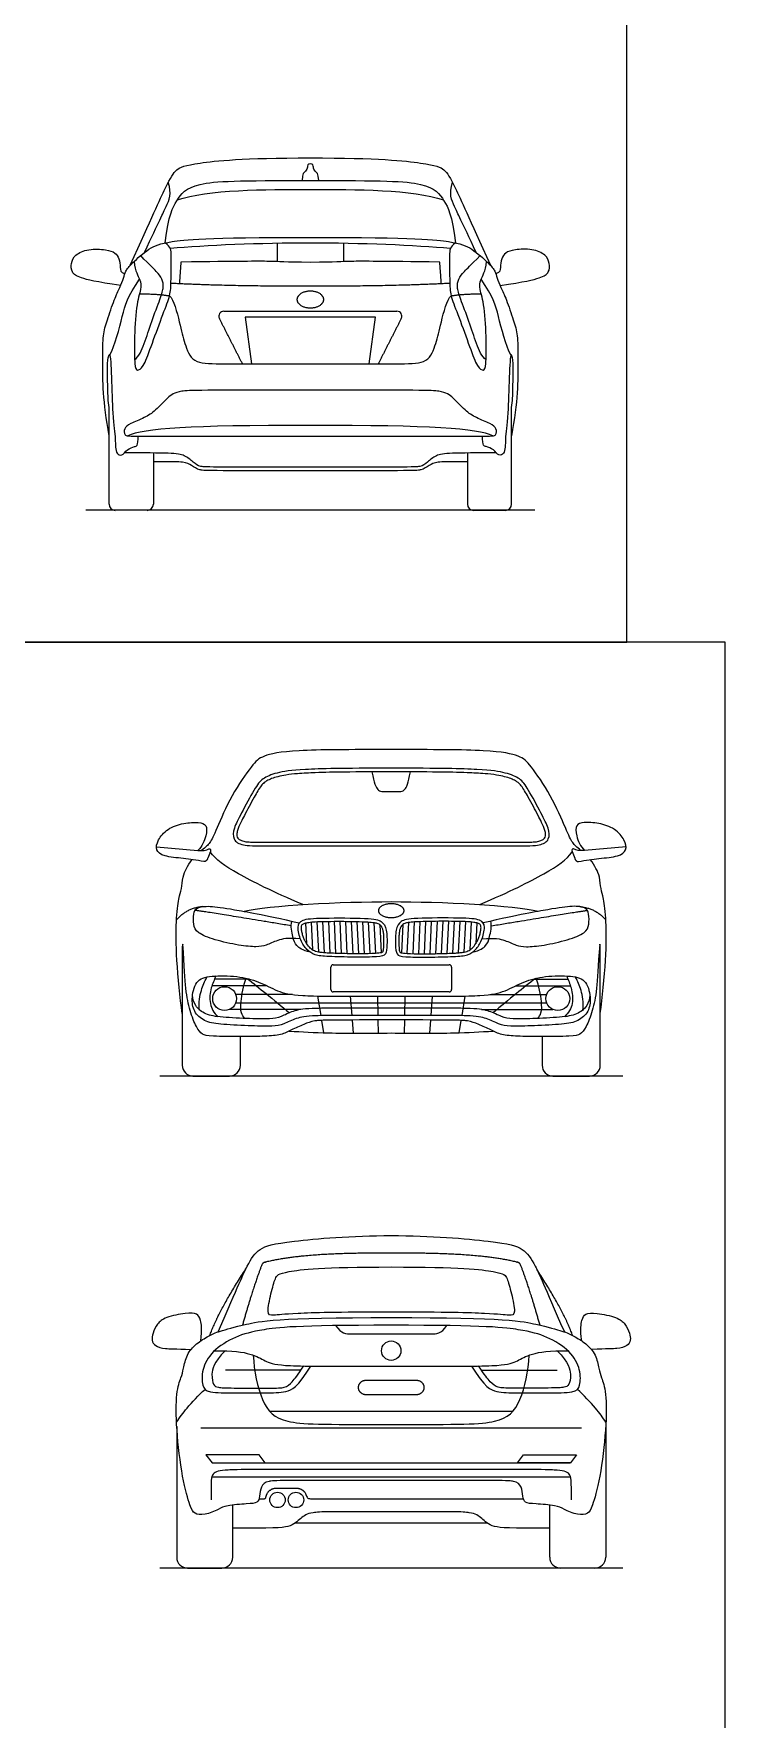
# Model space of a CAD drawing. Header units: millimetres. Extents: x 0.5 to 46.1, y 0.3 to 28.2.
# Drawn here: x 16.89 to 19.83, y 14.32 to 21.47 of the extents above; entities that cross this region are included whole.
import ezdxf

# ---------------------------------------------------------------- set-up
doc = ezdxf.new("R2010")
doc.units = ezdxf.units.MM
for name, color, linetype, true_color in [('AG-DIAGRAM', 7, 'Continuous', 0xfecc66), ('AG-TRANSPORT', 7, 'Continuous', 0x66ccff), ('X-VPRT', 6, 'Continuous', 0xff00ff)]:
    doc.layers.add(name, color=color, linetype=linetype, true_color=true_color)

msp = doc.modelspace()

# ---------------------------------------------------------------- linework, layer by layer
at = {"layer": 'AG-DIAGRAM'}
for points in [[(19.0182, 19.4474), (17.1148, 19.4474)], [(19.3908, 17.0487), (17.4279, 17.0487)], [(19.3908, 14.962), (17.4279, 14.962)]]:
    msp.add_lwpolyline(points, dxfattribs=at)
at = {"layer": 'AG-TRANSPORT'}
for p, q in [((17.9257, 20.5793), (17.9257, 20.5018)), ((18.2073, 20.5793), (18.2073, 20.5018)), ((17.4141, 18.0204), (17.5902, 18.0056)), ((17.9189, 18.0399), (18.4093, 18.0399)), ((18.4093, 18.0399), (18.8998, 18.0399)), ((19.4046, 18.0204), (19.2285, 18.0056)), ((18.0466, 17.6979), (18.0508, 17.6097)), ((18.0705, 17.7015), (18.0762, 17.5832)), ((18.0946, 17.7032), (18.1008, 17.5739)), ((18.1187, 17.704), (18.1251, 17.5709)), ((18.1428, 17.7044), (18.1493, 17.5695)), ((18.1669, 17.7046), (18.1735, 17.5686)), ((18.1911, 17.7047), (18.1977, 17.5679)), ((18.2152, 17.7045), (18.2218, 17.5674)), ((18.2394, 17.7043), (18.246, 17.5671)), ((18.2635, 17.7038), (18.2701, 17.567)), ((18.2877, 17.7031), (18.2942, 17.5671)), ((18.3119, 17.7019), (18.3184, 17.5676)), ((18.3362, 17.6994), (18.3425, 17.5685)), ((18.3607, 17.6906), (18.3665, 17.5713)), ((18.458, 17.6906), (18.4522, 17.5713)), ((18.4825, 17.6994), (18.4762, 17.5685)), ((18.5068, 17.7019), (18.5003, 17.5676)), ((18.531, 17.7031), (18.5244, 17.5671)), ((18.5551, 17.7038), (18.5486, 17.567)), ((18.5793, 17.7043), (18.5727, 17.5671)), ((18.6034, 17.7045), (18.5968, 17.5674)), ((18.6276, 17.7047), (18.621, 17.5679)), ((18.6517, 17.7046), (18.6452, 17.5686)), ((18.6759, 17.7044), (18.6694, 17.5695)), ((18.7, 17.704), (18.6936, 17.5709)), ((18.7241, 17.7032), (18.7178, 17.5739)), ((18.7481, 17.7015), (18.7424, 17.5832)), ((18.7721, 17.6979), (18.7678, 17.6097)), ((17.8092, 17.4598), (17.6604, 17.4598)), ((19.0095, 17.4598), (19.1582, 17.4598)), ((17.8829, 17.4307), (17.6493, 17.4307)), ((18.9357, 17.4307), (19.1693, 17.4307)), ((18.0268, 17.3309), (17.7241, 17.3309)), ((18.7919, 17.3309), (19.0945, 17.3309))]:
    msp.add_line(p, q, dxfattribs=at)
for points in [[(18.3164, 20.0691), (18.343, 20.2666), (18.0665, 20.2666), (17.7899, 20.2666), (17.8166, 20.0691)], [(17.9905, 17.3942), (17.7503, 17.3942)], [(18.0968, 17.3877), (18.1106, 17.3047)], [(18.2357, 17.3867), (18.2417, 17.3058)], [(18.3515, 17.3867), (18.3527, 17.3059)], [(18.4671, 17.3867), (18.4659, 17.3059)], [(18.5829, 17.3867), (18.577, 17.3058)], [(18.7219, 17.3877), (18.708, 17.3047)], [(18.8282, 17.3942), (19.0684, 17.3942)], [(17.7502, 17.359), (18.4093, 17.359), (19.0685, 17.359)], [(18.114, 17.2846), (18.1227, 17.232)], [(18.2431, 17.2862), (18.2473, 17.2298)], [(18.353, 17.2864), (18.3539, 17.2303)], [(18.4657, 17.2864), (18.4648, 17.2303)], [(18.5755, 17.2862), (18.5714, 17.2298)], [(18.7047, 17.2846), (18.6959, 17.232)], [(18.0269, 15.8017), (17.7066, 15.8017)], [(18.7918, 15.8017), (19.1121, 15.8017)], [(17.8931, 15.6276), (18.4093, 15.6276), (18.9256, 15.6276)], [(17.6026, 15.5574), (18.4093, 15.5574), (19.2161, 15.5574)], [(19.1701, 15.3481), (18.4093, 15.3481), (17.6486, 15.3481)], [(18.818, 15.1522), (18.4093, 15.1522), (18.0006, 15.1522)]]:
    msp.add_lwpolyline(points, dxfattribs=at)
for points in [[(17.6496, 15.4087), (17.8745, 15.4087), (17.849, 15.4419), (17.6241, 15.4419)], [(19.1691, 15.4087), (18.9441, 15.4087), (18.9697, 15.4419), (19.1946, 15.4419)]]:
    msp.add_lwpolyline(points, close=True, dxfattribs=at)
for centre, radius in [((17.7029, 17.3768), 0.0505), ((19.1158, 17.3768), 0.0505), ((18.4093, 15.8839), 0.0412), ((17.9272, 15.2512), 0.0328), ((18.0055, 15.2512), 0.0328)]:
    msp.add_circle(centre, radius, dxfattribs=at)
for centre, radius, start, end in [((17.6994, 20.2707), 0.0208, 90, 206.90934), ((18.4336, 20.2707), 0.0208, 333.09066, 90), ((17.2394, 19.473), 0.0257, 180, 270), ((17.3753, 19.473), 0.0257, 270, 0), ((18.7577, 19.473), 0.0257, 180, 270), ((18.8935, 19.473), 0.0257, 270, 0), ((17.5686, 17.5932), 0.0453, 161.55414, 180), ((19.2501, 17.5932), 0.0453, 0, 18.44586), ((18.1635, 17.5107), 0.0099, 90, 180), ((18.6552, 17.5107), 0.0099, 0, 90), ((18.1635, 17.4153), 0.0099, 180, 270), ((18.6552, 17.4153), 0.0099, 270, 360), ((17.5686, 17.094), 0.0453, 180, 270), ((17.7244, 17.094), 0.0453, 270, 0), ((19.0943, 17.094), 0.0453, 180, 270), ((19.2501, 17.094), 0.0453, 270, 0), ((17.5463, 15.008), 0.0461, 180, 270), ((17.6913, 15.008), 0.0461, 270, 0), ((19.1274, 15.008), 0.0461, 180, 270), ((19.2723, 15.008), 0.0461, 270, 0)]:
    msp.add_arc(centre, radius, start, end, dxfattribs=at)
for points, knots in [([(17.3033, 20.4863), (17.3946, 20.6901), (17.4631, 20.8413), (17.4966, 20.896), (17.5514, 20.9173), (17.7777, 20.9417), (18.0665, 20.9417), (18.3552, 20.9417), (18.5816, 20.9173), (18.6363, 20.896), (18.6699, 20.8413), (18.7384, 20.6901), (18.8296, 20.4863)], [-3.357274, -3.357274, -3.357274, -3.357274, -2.517955, -1.678637, -0.839318, 0, 0, 0, 0.839318, 1.678637, 2.517955, 3.357274, 3.357274, 3.357274, 3.357274]), ([(18.1018, 20.8461), (18.1018, 20.8764), (18.0836, 20.8857), (18.0786, 20.9008), (18.0777, 20.9167), (18.0665, 20.9167), (18.0553, 20.9167), (18.0544, 20.9008), (18.0494, 20.8857), (18.0311, 20.8764), (18.0311, 20.8461)], [0, 0, 0, 0, 0.1025227, 0.2050455, 0.3075682, 0.3075682, 0.3075682, 0.410091, 0.5126137, 0.6151365, 0.6151365, 0.6151365, 0.6151365]), ([(17.3196, 20.5027), (17.324, 20.459), (17.3485, 20.4246), (17.3508, 20.3885), (17.3269, 20.3203), (17.3194, 20.1593), (17.3217, 20.0561), (17.3304, 20.0369), (17.3578, 20.0497), (17.3882, 20.1325), (17.4389, 20.2736), (17.4727, 20.3564), (17.4762, 20.3996), (17.4762, 20.5465), (17.4762, 20.5622), (17.4507, 20.5815), (17.4667, 20.7006), (17.4978, 20.7619), (17.5582, 20.8419), (17.7644, 20.8461), (18.0665, 20.8461), (18.3686, 20.8461), (18.5748, 20.8419), (18.6352, 20.7619), (18.6663, 20.7006), (18.6823, 20.5815), (18.6568, 20.5622), (18.6568, 20.5465), (18.6568, 20.3996), (18.6603, 20.3564), (18.6941, 20.2736), (18.7448, 20.1325), (18.7751, 20.0497), (18.8025, 20.0369), (18.8113, 20.0561), (18.8136, 20.1593), (18.806, 20.3203), (18.7821, 20.3885), (18.7845, 20.4246), (18.809, 20.459), (18.8133, 20.5027)], [0, 0, 0, 0, 0.271523, 0.543047, 0.81457, 1.086093, 1.357617, 1.62914, 1.900663, 2.172187, 2.44371, 2.715234, 2.986757, 3.25828, 3.529804, 3.529804, 3.529804, 4.401925, 5.274047, 6.146169, 6.146169, 6.146169, 7.01829, 7.890412, 8.762534, 8.762534, 8.762534, 9.034057, 9.30558, 9.577104, 9.848627, 10.12015, 10.391674, 10.663197, 10.93472, 11.206244, 11.477767, 11.74929, 12.020814, 12.292337, 12.292337, 12.292337, 12.292337]), ([(17.3633, 20.5406), (17.4262, 20.6766), (17.4579, 20.7371), (17.4795, 20.7896), (17.4643, 20.8382)], [0.000683, 0.000683, 0.000683, 0.000683, 0.535543, 1.071087, 1.071087, 1.071087, 1.071087]), ([(18.7697, 20.5406), (18.7067, 20.6766), (18.6751, 20.7371), (18.6535, 20.7896), (18.6687, 20.8382)], [0.000683, 0.000683, 0.000683, 0.000683, 0.535543, 1.071087, 1.071087, 1.071087, 1.071087]), ([(17.4697, 20.3572), (17.4872, 20.342), (17.5148, 20.2318), (17.5326, 20.1571), (17.5646, 20.0691), (17.6712, 20.0691), (17.7983, 20.0691), (18.0665, 20.0691)], [0.42037, 0.42037, 0.42037, 0.42037, 0.949488, 1.478606, 2.007725, 2.536843, 3.065961, 3.065961, 3.065961, 3.065961]), ([(18.0665, 20.0691), (18.3347, 20.0691), (18.4618, 20.0691), (18.5684, 20.0691), (18.6004, 20.1571), (18.6182, 20.2318), (18.6457, 20.342), (18.6633, 20.3572)], [3.065961, 3.065961, 3.065961, 3.065961, 3.595079, 4.124197, 4.653315, 5.182434, 5.711552, 5.711552, 5.711552, 5.711552]), ([(17.2138, 19.8837), (17.2087, 19.9107), (17.2088, 19.9625), (17.2036, 20.0734), (17.2224, 20.1476), (17.2252, 19.8407), (17.2416, 19.7608), (17.2387, 19.6865), (17.2702, 19.677), (17.288, 19.7072), (17.3203, 19.7174), (17.3352, 19.7209), (17.3357, 19.7437), (17.3371, 19.7617)], [6.739519, 6.739519, 6.739519, 6.739519, 7.275074, 7.91607, 8.217145, 9.146184, 9.770202, 10.226311, 10.494635, 10.826798, 11.166757, 11.3783, 11.693884, 11.693884, 11.693884, 11.693884]), ([(18.9192, 19.8837), (18.9243, 19.9107), (18.9242, 19.9625), (18.9293, 20.0734), (18.9105, 20.1476), (18.9078, 19.8407), (18.8913, 19.7608), (18.8943, 19.6865), (18.8627, 19.677), (18.845, 19.7072), (18.8126, 19.7174), (18.7978, 19.7209), (18.7973, 19.7437), (18.7959, 19.7617)], [6.739519, 6.739519, 6.739519, 6.739519, 7.275074, 7.91607, 8.217145, 9.146184, 9.770202, 10.226311, 10.494635, 10.826798, 11.166757, 11.3783, 11.693884, 11.693884, 11.693884, 11.693884]), ([(18.4093, 18.3384), (18.3425, 18.3384), (18.2351, 18.3381), (18.1025, 18.3359), (18.0202, 18.3317), (17.9672, 18.3264), (17.9306, 18.319), (17.9035, 18.3107), (17.8844, 18.3019), (17.8693, 18.2921), (17.8562, 18.2779), (17.8429, 18.2567), (17.8261, 18.2272), (17.8072, 18.1923), (17.7882, 18.1566), (17.7708, 18.123), (17.7587, 18.0963), (17.7545, 18.0749), (17.7555, 18.062), (17.7632, 18.0525), (17.7762, 18.0459), (17.7916, 18.0422), (17.8098, 18.0407), (17.8516, 18.0397), (17.8888, 18.0399), (17.9189, 18.0399)], [4.810882, 4.810882, 4.810882, 4.810882, 5.468318, 5.86873, 6.116039, 6.278796, 6.392505, 6.483382, 6.55676, 6.600133, 6.659422, 6.745312, 6.845803, 6.994471, 7.13559, 7.243433, 7.367878, 7.421788, 7.458788, 7.491074, 7.537777, 7.60096, 7.646609, 7.716835, 8.012678, 8.012678, 8.012678, 8.012678]), ([(18.8998, 18.0399), (18.9298, 18.0399), (18.967, 18.0397), (19.0089, 18.0407), (19.027, 18.0422), (19.0424, 18.0459), (19.0555, 18.0525), (19.0631, 18.062), (19.0642, 18.0749), (19.06, 18.0963), (19.0479, 18.123), (19.0304, 18.1566), (19.0115, 18.1923), (18.9926, 18.2272), (18.9757, 18.2567), (18.9625, 18.2779), (18.9494, 18.2921), (18.9343, 18.3019), (18.9151, 18.3107), (18.8881, 18.319), (18.8515, 18.3264), (18.7984, 18.3317), (18.7162, 18.3359), (18.5836, 18.3381), (18.4761, 18.3384), (18.4093, 18.3384)], [1.609086, 1.609086, 1.609086, 1.609086, 1.904929, 1.975156, 2.020804, 2.083988, 2.13069, 2.162976, 2.199976, 2.253887, 2.378331, 2.486175, 2.627293, 2.775961, 2.876452, 2.962342, 3.021631, 3.065004, 3.138382, 3.229259, 3.342968, 3.505725, 3.753034, 4.153446, 4.810882, 4.810882, 4.810882, 4.810882]), ([(17.6155, 17.9584), (17.5838, 17.9638), (17.525, 17.9717), (17.442, 17.9795), (17.4087, 18.0052), (17.418, 18.0483), (17.4581, 18.0989), (17.5306, 18.123), (17.5965, 18.1255), (17.6281, 18.1145), (17.6281, 18.0728), (17.6075, 18.0204), (17.5902, 18.0056), (17.6098, 18.003), (17.6249, 18.0057), (17.6367, 18.0114)], [0.256905, 0.256905, 0.256905, 0.256905, 0.444739, 0.652358, 0.859978, 1.067597, 1.275216, 1.482835, 1.690454, 1.898073, 2.105692, 2.313311, 2.313311, 2.313311, 2.461963, 2.461963, 2.461963, 2.461963]), ([(19.2032, 17.9584), (19.2348, 17.9638), (19.2937, 17.9717), (19.3767, 17.9795), (19.41, 18.0052), (19.4007, 18.0483), (19.3606, 18.0989), (19.288, 18.123), (19.2222, 18.1255), (19.1905, 18.1145), (19.1905, 18.0728), (19.2112, 18.0204), (19.2285, 18.0056), (19.2088, 18.003), (19.1938, 18.0057), (19.1819, 18.0114)], [0.256905, 0.256905, 0.256905, 0.256905, 0.444739, 0.652358, 0.859978, 1.067597, 1.275216, 1.482835, 1.690454, 1.898073, 2.105692, 2.313311, 2.313311, 2.313311, 2.461963, 2.461963, 2.461963, 2.461963]), ([(17.5233, 17.3144), (17.5139, 17.3795), (17.4968, 17.5567), (17.4968, 17.713), (17.5092, 17.8094), (17.5212, 17.8386), (17.5252, 17.8953), (17.5394, 17.9268), (17.5547, 17.9529), (17.5658, 17.9661)], [0, 0, 0, 0, 0.384658, 0.769315, 1.153973, 1.538631, 1.923289, 2.307946, 2.666925, 2.666925, 2.666925, 2.666925]), ([(19.2954, 17.3144), (19.3048, 17.3795), (19.3218, 17.5567), (19.3218, 17.713), (19.3095, 17.8094), (19.2975, 17.8386), (19.2935, 17.8953), (19.2793, 17.9268), (19.264, 17.9529), (19.2529, 17.9661)], [0, 0, 0, 0, 0.384658, 0.769315, 1.153973, 1.538631, 1.923289, 2.307946, 2.666925, 2.666925, 2.666925, 2.666925]), ([(18.3743, 17.664), (18.3734, 17.6682), (18.3715, 17.6755), (18.3667, 17.6848), (18.3603, 17.6915), (18.3506, 17.6968), (18.3337, 17.7001), (18.3117, 17.7021), (18.2776, 17.7036), (18.2161, 17.7048), (18.1494, 17.7048), (18.0907, 17.7033), (18.0628, 17.701), (18.0461, 17.6982), (18.0367, 17.6946), (18.0315, 17.6911), (18.0294, 17.686), (18.0287, 17.6803), (18.0288, 17.6715), (18.0308, 17.6588), (18.0346, 17.6436), (18.04, 17.6289), (18.0486, 17.6121), (18.061, 17.5955), (18.0756, 17.5826), (18.0893, 17.5766), (18.1018, 17.5734), (18.1181, 17.5714), (18.1393, 17.5699), (18.166, 17.5688), (18.209, 17.5675), (18.2635, 17.5667), (18.3169, 17.5672), (18.3509, 17.5688), (18.3657, 17.5708), (18.3709, 17.5726), (18.3731, 17.5748), (18.3746, 17.5793), (18.3762, 17.588), (18.3767, 17.5989), (18.3772, 17.613), (18.3772, 17.6288), (18.3766, 17.6468), (18.3753, 17.6585), (18.3743, 17.664)], [0, 0, 0, 0, 0.042164, 0.074478, 0.102455, 0.132588, 0.181678, 0.270951, 0.349608, 0.517959, 0.87623, 1.006282, 1.095371, 1.151513, 1.172789, 1.19395, 1.211881, 1.225046, 1.250759, 1.298191, 1.351755, 1.404398, 1.452389, 1.536923, 1.607477, 1.642478, 1.682864, 1.734657, 1.803068, 1.892197, 1.99794, 2.226845, 2.427931, 2.524259, 2.561357, 2.574877, 2.577939, 2.590977, 2.620626, 2.665255, 2.698297, 2.759398, 2.820973, 2.875351, 2.875351, 2.875351, 2.875351]), ([(18.4444, 17.664), (18.4452, 17.6682), (18.4472, 17.6755), (18.452, 17.6848), (18.4584, 17.6915), (18.4681, 17.6968), (18.485, 17.7001), (18.5069, 17.7021), (18.5411, 17.7036), (18.6026, 17.7048), (18.6693, 17.7048), (18.7279, 17.7033), (18.7558, 17.701), (18.7725, 17.6982), (18.7819, 17.6946), (18.7871, 17.6911), (18.7893, 17.686), (18.79, 17.6803), (18.7899, 17.6715), (18.7879, 17.6588), (18.7841, 17.6436), (18.7786, 17.6289), (18.7701, 17.6121), (18.7577, 17.5955), (18.743, 17.5826), (18.7293, 17.5766), (18.7168, 17.5734), (18.7006, 17.5714), (18.6794, 17.5699), (18.6527, 17.5688), (18.6096, 17.5675), (18.5552, 17.5667), (18.5017, 17.5672), (18.4678, 17.5688), (18.453, 17.5708), (18.4477, 17.5726), (18.4456, 17.5748), (18.4441, 17.5793), (18.4425, 17.588), (18.442, 17.5989), (18.4415, 17.613), (18.4414, 17.6288), (18.4421, 17.6468), (18.4434, 17.6585), (18.4444, 17.664)], [0, 0, 0, 0, 0.042164, 0.074478, 0.102455, 0.132588, 0.181678, 0.270951, 0.349608, 0.517959, 0.87623, 1.006282, 1.095371, 1.151513, 1.172789, 1.19395, 1.211881, 1.225046, 1.250759, 1.298191, 1.351755, 1.404398, 1.452389, 1.536923, 1.607477, 1.642478, 1.682864, 1.734657, 1.803068, 1.892197, 1.99794, 2.226845, 2.427931, 2.524259, 2.561357, 2.574877, 2.577939, 2.590977, 2.620626, 2.665255, 2.698297, 2.759398, 2.820973, 2.875351, 2.875351, 2.875351, 2.875351]), ([(17.597, 17.3276), (17.5927, 17.361), (17.6025, 17.4162), (17.6189, 17.4488), (17.6275, 17.4685)], [0, 0, 0, 0, 0.4886754, 0.9488503, 0.9488503, 0.9488503, 0.9488503]), ([(17.6654, 17.4729), (17.6594, 17.4557), (17.6435, 17.4238), (17.6359, 17.3541), (17.6571, 17.3155), (17.6755, 17.3002)], [0, 0, 0, 0, 0.423326, 0.884701, 1.34048, 1.34048, 1.34048, 1.34048]), ([(17.7881, 17.2929), (17.7823, 17.3), (17.7706, 17.3172), (17.771, 17.367), (17.7822, 17.432), (17.795, 17.4633)], [0, 0, 0, 0, 0.299951, 0.695631, 1.2724, 1.2724, 1.2724, 1.2724]), ([(17.7977, 17.4627), (17.8248, 17.4416), (17.8832, 17.3953), (17.945, 17.3442), (17.9777, 17.3165)], [0.078856, 0.078856, 0.078856, 0.078856, 0.62357, 1.272469, 1.272469, 1.272469, 1.272469]), ([(19.021, 17.4627), (18.9939, 17.4416), (18.9355, 17.3953), (18.8736, 17.3442), (18.841, 17.3165)], [0.078856, 0.078856, 0.078856, 0.078856, 0.62357, 1.272469, 1.272469, 1.272469, 1.272469]), ([(19.0305, 17.2929), (19.0363, 17.3), (19.0481, 17.3172), (19.0477, 17.367), (19.0365, 17.432), (19.0237, 17.4633)], [0, 0, 0, 0, 0.299951, 0.695631, 1.2724, 1.2724, 1.2724, 1.2724]), ([(19.1533, 17.4729), (19.1593, 17.4557), (19.1752, 17.4238), (19.1828, 17.3541), (19.1616, 17.3155), (19.1432, 17.3002)], [0, 0, 0, 0, 0.423326, 0.884701, 1.34048, 1.34048, 1.34048, 1.34048]), ([(19.2217, 17.3276), (19.226, 17.361), (19.2162, 17.4162), (19.1998, 17.4488), (19.1912, 17.4685)], [0, 0, 0, 0, 0.4886754, 0.9488503, 0.9488503, 0.9488503, 0.9488503]), ([(18.4093, 17.3366), (18.1873, 17.3366), (18.0502, 17.3366), (17.9927, 17.3257), (17.9403, 17.2976), (17.8995, 17.2897), (17.8178, 17.2913), (17.6847, 17.2976), (17.6212, 17.3075), (17.5781, 17.3424), (17.5684, 17.3743), (17.5673, 17.3915)], [6.082307, 6.082307, 6.082307, 6.082307, 6.462451, 6.842595, 7.222739, 7.602883, 7.983027, 8.363172, 8.743316, 9.12346, 9.425346, 9.425346, 9.425346, 9.425346]), ([(19.2514, 17.3915), (19.2502, 17.3743), (19.2406, 17.3424), (19.1974, 17.3075), (19.1339, 17.2976), (19.0009, 17.2913), (18.9192, 17.2897), (18.8784, 17.2976), (18.826, 17.3257), (18.7685, 17.3366), (18.6314, 17.3366), (18.4093, 17.3366)], [2.739267, 2.739267, 2.739267, 2.739267, 3.041153, 3.421297, 3.801442, 4.181586, 4.56173, 4.941874, 5.322018, 5.702162, 6.082307, 6.082307, 6.082307, 6.082307]), ([(17.9771, 17.2393), (18.0325, 17.2357), (18.1435, 17.2298), (18.3208, 17.2289), (18.4093, 17.2314)], [-1.673177, -1.673177, -1.673177, -1.673177, -0.933786, 0, 0, 0, 0]), ([(18.4093, 17.2314), (18.4979, 17.2289), (18.6752, 17.2298), (18.7861, 17.2357), (18.8416, 17.2393)], [0, 0, 0, 0, 0.933786, 1.673177, 1.673177, 1.673177, 1.673177]), ([(17.6754, 15.9638), (17.7633, 16.1661), (17.8003, 16.2526), (17.8467, 16.3205), (17.9383, 16.346), (18.2412, 16.372), (18.4093, 16.372), (18.5775, 16.372), (18.8803, 16.346), (18.972, 16.3205), (19.0184, 16.2526), (19.0554, 16.1661), (19.1433, 15.9638)], [-3.155811, -3.155811, -3.155811, -3.155811, -2.369639, -1.579759, -0.78988, 0, 0, 0, 0.78988, 1.579759, 2.369639, 3.155811, 3.155811, 3.155811, 3.155811]), ([(17.6594, 15.8827), (17.738, 15.8861), (17.8247, 15.8702), (17.8735, 15.8404), (17.9283, 15.8181), (18.0975, 15.8181), (18.4093, 15.8181)], [-2.510977, -2.510977, -2.510977, -2.510977, -1.893031, -1.262021, -0.63101, 0, 0, 0, 0]), ([(18.4093, 15.8181), (18.7212, 15.8181), (18.8903, 15.8181), (18.9451, 15.8404), (18.994, 15.8702), (19.0807, 15.8861), (19.1593, 15.8827)], [0, 0, 0, 0, 0.63101, 1.262021, 1.893031, 2.510977, 2.510977, 2.510977, 2.510977]), ([(17.8245, 15.8648), (17.8276, 15.7981), (17.8584, 15.6521), (17.9415, 15.5711), (18.1158, 15.5711), (18.4093, 15.5711)], [-2.673515, -2.673515, -2.673515, -2.673515, -1.798717, -0.899358, 0, 0, 0, 0]), ([(18.4093, 15.5711), (18.7029, 15.5711), (18.8772, 15.5711), (18.9602, 15.6521), (18.9911, 15.7981), (18.9941, 15.8648)], [0, 0, 0, 0, 0.899358, 1.798717, 2.673515, 2.673515, 2.673515, 2.673515]), ([(17.4993, 15.5804), (17.513, 15.6012), (17.5421, 15.6417), (17.5926, 15.6953), (17.62, 15.7197)], [0, 0, 0, 0, 0.494901, 1.095936, 1.095936, 1.095936, 1.095936]), ([(19.3194, 15.5804), (19.3057, 15.6012), (19.2766, 15.6417), (19.2261, 15.6953), (19.1986, 15.7197)], [0, 0, 0, 0, 0.494901, 1.095936, 1.095936, 1.095936, 1.095936])]:
    msp.add_open_spline(points, degree=3, knots=knots, dxfattribs=at)
for points, degree in [([(17.5024, 20.7635), (17.6292, 20.8081), (17.8778, 20.8081), (18.0665, 20.8081)], 3), ([(18.0665, 20.8081), (18.2552, 20.8081), (18.5038, 20.8081), (18.6306, 20.7635)], 3), ([(17.2138, 19.7638), (17.1865, 19.9052), (17.1865, 20.1046), (17.1865, 20.1924), (17.2038, 20.2487), (17.2365, 20.3466), (17.2604, 20.3933), (17.2762, 20.4347), (17.282, 20.4615), (17.3053, 20.4908), (17.384, 20.5618), (17.4507, 20.5864), (17.6144, 20.6048), (18.0665, 20.6048)], 3), ([(18.0665, 20.6048), (18.5186, 20.6048), (18.6823, 20.5864), (18.7489, 20.5618), (18.8276, 20.4908), (18.851, 20.4615), (18.8568, 20.4347), (18.8726, 20.3933), (18.8965, 20.3466), (18.9291, 20.2487), (18.9465, 20.1924), (18.9465, 20.1046), (18.9465, 19.9052), (18.9192, 19.7638)], 3), ([(17.2624, 20.4001), (17.1561, 20.4164), (17.0843, 20.4337), (17.0528, 20.4548), (17.0518, 20.4952), (17.0652, 20.5313), (17.1241, 20.557), (17.2051, 20.554), (17.2401, 20.5401), (17.257, 20.5161), (17.2611, 20.4759), (17.2617, 20.4561), (17.2799, 20.45)], 3), ([(17.3217, 20.086), (17.3402, 20.0983), (17.3635, 20.1531), (17.3921, 20.2464), (17.4335, 20.3514), (17.4457, 20.3951), (17.4405, 20.4278), (17.416, 20.4598), (17.388, 20.4849), (17.3472, 20.5275)], 3), ([(18.0665, 20.5806), (17.8573, 20.5806), (17.6187, 20.5712), (17.473, 20.5571)], 3), ([(18.6599, 20.5571), (18.5142, 20.5712), (18.2757, 20.5806), (18.0665, 20.5806)], 3), ([(18.8113, 20.086), (18.7928, 20.0983), (18.7695, 20.1531), (18.7409, 20.2464), (18.6995, 20.3514), (18.6873, 20.3951), (18.6925, 20.4278), (18.717, 20.4598), (18.745, 20.4849), (18.7857, 20.5275)], 3), ([(18.8705, 20.4001), (18.9768, 20.4164), (19.0487, 20.4337), (19.0802, 20.4548), (19.0812, 20.4952), (19.0678, 20.5313), (19.0089, 20.557), (18.9278, 20.554), (18.8928, 20.5401), (18.8759, 20.5161), (18.8719, 20.4759), (18.8713, 20.4561), (18.853, 20.45)], 3), ([(17.5177, 20.5003), (17.5144, 20.4541), (17.5112, 20.4079)], 2), ([(18.0665, 20.4989), (17.9532, 20.4989), (17.9229, 20.5051), (17.7649, 20.5027), (17.5177, 20.5003)], 3), ([(18.6153, 20.5003), (18.368, 20.5027), (18.21, 20.5051), (18.1798, 20.4989), (18.0665, 20.4989)], 3), ([(18.6218, 20.4079), (18.6185, 20.4541), (18.6153, 20.5003)], 2), ([(17.2163, 20.106), (17.2387, 20.1479), (17.2737, 20.2872), (17.29, 20.3531), (17.3428, 20.4272)], 3), ([(18.0665, 20.3973), (17.7028, 20.3973), (17.4755, 20.4097)], 2), ([(18.6575, 20.4097), (18.4301, 20.3973), (18.0665, 20.3973)], 2), ([(18.9167, 20.106), (18.8943, 20.1479), (18.8593, 20.2872), (18.843, 20.3531), (18.7902, 20.4272)], 3), ([(17.3422, 20.3656), (17.4132, 20.3656), (17.4697, 20.3572)], 2), ([(18.6633, 20.3572), (18.7198, 20.3656), (18.7908, 20.3656)], 2), ([(17.7784, 20.0691), (17.7296, 20.1652), (17.6808, 20.2613)], 2), ([(17.6994, 20.2915), (17.8829, 20.2915), (18.0665, 20.2915)], 2), ([(18.0665, 20.2915), (18.25, 20.2915), (18.4336, 20.2915)], 2), ([(18.4521, 20.2613), (18.4034, 20.1652), (18.3546, 20.0691)], 2), ([(18.0665, 19.9568), (17.603, 19.9568), (17.5034, 19.9568), (17.4632, 19.928), (17.4089, 19.8675), (17.3654, 19.8401), (17.2988, 19.8137), (17.2752, 19.7952), (17.2781, 19.7631), (17.3003, 19.7612), (17.56, 19.7612), (18.0665, 19.7612)], 3), ([(18.0665, 19.7612), (18.5729, 19.7612), (18.8327, 19.7612), (18.8549, 19.7631), (18.8577, 19.7952), (18.8341, 19.8137), (18.7675, 19.8401), (18.7241, 19.8675), (18.6698, 19.928), (18.6296, 19.9568), (18.5299, 19.9568), (18.0665, 19.9568)], 3), ([(17.2138, 19.473), (17.2138, 19.6784), (17.2138, 19.8837)], 2), ([(18.9192, 19.473), (18.9192, 19.6784), (18.9192, 19.8837)], 2), ([(18.0665, 19.8076), (17.5526, 19.8076), (17.362, 19.7942), (17.2924, 19.7634)], 3), ([(18.8406, 19.7634), (18.771, 19.7942), (18.5803, 19.8076), (18.0665, 19.8076)], 3), ([(18.0665, 19.6303), (17.6316, 19.6303), (17.5976, 19.6303), (17.5721, 19.6501), (17.5338, 19.6827), (17.4861, 19.6907), (17.3628, 19.6907), (17.2778, 19.6907)], 3), ([(17.4009, 19.6905), (17.4009, 19.5818), (17.4009, 19.473)], 2), ([(18.8551, 19.6907), (18.7701, 19.6907), (18.6469, 19.6907), (18.5991, 19.6827), (18.5609, 19.6501), (18.5354, 19.6303), (18.5014, 19.6303), (18.0665, 19.6303)], 3), ([(18.732, 19.6905), (18.732, 19.5818), (18.732, 19.473)], 2), ([(18.0665, 19.6152), (17.6264, 19.6152), (17.5957, 19.6152), (17.5622, 19.6383), (17.5329, 19.6534), (17.4795, 19.6534), (17.4009, 19.6534)], 3), ([(18.732, 19.6534), (18.6535, 19.6534), (18.6001, 19.6534), (18.5708, 19.6383), (18.5373, 19.6152), (18.5066, 19.6152), (18.0665, 19.6152)], 3), ([(17.3753, 19.4474), (17.3074, 19.4474), (17.2394, 19.4474)], 2), ([(18.7577, 19.4474), (18.8256, 19.4474), (18.8935, 19.4474)], 2), ([(18.4093, 18.4327), (18.2306, 18.4327), (17.9753, 18.4327), (17.8576, 18.4054), (17.8258, 18.3757), (17.7299, 18.2402), (17.6643, 18.0844), (17.6403, 18.0333), (17.6233, 18.0198), (17.6055, 18.0046)], 3), ([(19.2132, 18.0046), (19.1954, 18.0198), (19.1784, 18.0333), (19.1544, 18.0844), (19.0887, 18.2402), (18.9929, 18.3757), (18.9611, 18.4054), (18.8433, 18.4327), (18.588, 18.4327), (18.4093, 18.4327)], 3), ([(18.4093, 18.3539), (18.2015, 18.3539), (18.0156, 18.35), (17.9195, 18.3349), (17.8608, 18.3102), (17.833, 18.2737), (17.7695, 18.1546), (17.7409, 18.099), (17.7353, 18.0498), (17.7782, 18.0244), (17.8465, 18.0244), (18.1816, 18.0244), (18.4093, 18.0244)], 3), ([(18.3278, 18.3383), (18.3369, 18.29), (18.3516, 18.2547), (18.3697, 18.2547), (18.4093, 18.2547)], 3), ([(18.4093, 18.0244), (18.6371, 18.0244), (18.9722, 18.0244), (19.0405, 18.0244), (19.0834, 18.0498), (19.0778, 18.099), (19.0492, 18.1546), (18.9857, 18.2737), (18.9579, 18.3102), (18.8991, 18.3349), (18.803, 18.35), (18.6172, 18.3539), (18.4093, 18.3539)], 3), ([(18.4093, 18.2547), (18.449, 18.2547), (18.467, 18.2547), (18.4818, 18.29), (18.4908, 18.3383)], 3), ([(17.6367, 18.0114), (17.6416, 18.0138), (17.6455, 18.0078), (17.643, 18.0012)], 3), ([(19.1819, 18.0114), (19.177, 18.0138), (19.1732, 18.0078), (19.1757, 18.0012)], 3), ([(17.6316, 17.9721), (17.6256, 17.9567), (17.6155, 17.9584)], 2), ([(17.643, 18.0012), (17.6392, 17.9915), (17.6354, 17.9818), (17.6316, 17.9721)], 3), ([(18.0342, 17.7759), (17.9065, 17.8295), (17.7379, 17.9158), (17.6663, 17.9648), (17.6418, 17.9991)], 3), ([(18.7844, 17.7759), (18.9121, 17.8295), (19.0808, 17.9158), (19.1523, 17.9648), (19.1768, 17.9991)], 3), ([(19.1757, 18.0012), (19.1795, 17.9915), (19.1833, 17.9818), (19.1871, 17.9721)], 3), ([(19.1871, 17.9721), (19.1931, 17.9567), (19.2032, 17.9584)], 2), ([(17.6094, 17.7668), (17.5427, 17.7607), (17.4993, 17.7105)], 2), ([(18.0243, 17.6305), (17.9689, 17.6352), (17.9258, 17.625), (17.8769, 17.6012), (17.8428, 17.5947), (17.7669, 17.6012), (17.6575, 17.6256), (17.5829, 17.6558), (17.5694, 17.6899), (17.5713, 17.7382), (17.5803, 17.7639), (17.6363, 17.7716), (17.727, 17.7575), (17.8614, 17.7343), (18.0195, 17.6979)], 3), ([(17.9854, 17.6854), (17.6685, 17.7382), (17.5775, 17.7511)], 2), ([(17.7862, 17.747), (17.8853, 17.773), (18.2007, 17.7881), (18.4093, 17.7881)], 3), ([(18.4093, 17.7881), (18.618, 17.7881), (18.9333, 17.773), (19.0325, 17.747)], 3), ([(18.7944, 17.6305), (18.8498, 17.6352), (18.8929, 17.625), (18.9418, 17.6012), (18.9759, 17.5947), (19.0518, 17.6012), (19.1611, 17.6256), (19.2358, 17.6558), (19.2493, 17.6899), (19.2473, 17.7382), (19.2383, 17.7639), (19.1824, 17.7716), (19.0917, 17.7575), (18.9572, 17.7343), (18.7992, 17.6979)], 3), ([(18.8333, 17.6854), (19.1502, 17.7382), (19.2412, 17.7511)], 2), ([(19.2092, 17.7668), (19.2759, 17.7607), (19.3194, 17.7105)], 2), ([(18.0656, 17.5734), (18.0326, 17.5812), (18.0036, 17.6018), (17.9934, 17.6323), (17.9824, 17.6828), (17.9875, 17.7052)], 3), ([(18.3883, 17.6667), (18.3848, 17.6845), (18.3709, 17.7078), (18.3261, 17.7187), (18.101, 17.7197), (18.0255, 17.713), (18.0093, 17.6843), (18.0239, 17.6223), (18.0515, 17.5822), (18.0833, 17.5598), (18.1354, 17.5551), (18.2547, 17.552), (18.36, 17.5535), (18.3886, 17.5608), (18.3918, 17.6009), (18.3918, 17.6489), (18.3883, 17.6667)], 3), ([(18.4304, 17.6667), (18.4339, 17.6845), (18.4478, 17.7078), (18.4926, 17.7187), (18.7177, 17.7197), (18.7932, 17.713), (18.8094, 17.6843), (18.7948, 17.6223), (18.7672, 17.5822), (18.7354, 17.5598), (18.6833, 17.5551), (18.564, 17.552), (18.4587, 17.5535), (18.43, 17.5608), (18.4269, 17.6009), (18.4269, 17.6489), (18.4304, 17.6667)], 3), ([(18.7531, 17.5734), (18.7861, 17.5812), (18.8151, 17.6018), (18.8253, 17.6323), (18.8363, 17.6828), (18.8312, 17.7052)], 3), ([(17.5233, 17.5932), (17.5233, 17.3436), (17.5233, 17.094)], 2), ([(18.4093, 17.2864), (18.1234, 17.2864), (18.0825, 17.2839), (18.0407, 17.2695), (17.9838, 17.2429), (17.9449, 17.2227), (17.877, 17.2164), (17.7841, 17.2164), (17.6364, 17.2164), (17.6086, 17.2231), (17.5841, 17.2505), (17.555, 17.3252), (17.5372, 17.4092), (17.533, 17.5105), (17.5256, 17.6075)], 3), ([(19.2931, 17.6075), (19.2857, 17.5105), (19.2814, 17.4092), (19.2637, 17.3252), (19.2346, 17.2505), (19.2101, 17.2231), (19.1823, 17.2164), (19.0345, 17.2164), (18.9417, 17.2164), (18.8737, 17.2227), (18.8349, 17.2429), (18.7779, 17.2695), (18.7362, 17.2839), (18.6952, 17.2864), (18.4093, 17.2864)], 3), ([(19.2954, 17.094), (19.2954, 17.3436), (19.2954, 17.5932)], 2), ([(18.1635, 17.5206), (18.2864, 17.5206), (18.4093, 17.5206)], 2), ([(18.4093, 17.5206), (18.5323, 17.5206), (18.6552, 17.5206)], 2), ([(18.4093, 17.3059), (18.2072, 17.3059), (18.0655, 17.3059), (18.0061, 17.295), (17.9519, 17.2668), (17.9097, 17.259), (17.8253, 17.2606), (17.6878, 17.2668), (17.6221, 17.2767), (17.5742, 17.3142), (17.5611, 17.3695), (17.5778, 17.456), (17.6403, 17.4752), (17.7597, 17.4737), (17.8488, 17.4507), (17.9259, 17.4065), (18.0092, 17.3867), (18.164, 17.3867), (18.4093, 17.3867)], 3), ([(18.1536, 17.4153), (18.1536, 17.463), (18.1536, 17.5107)], 2), ([(18.4093, 17.3867), (18.6547, 17.3867), (18.8094, 17.3867), (18.8928, 17.4065), (18.9699, 17.4507), (19.059, 17.4737), (19.1783, 17.4752), (19.2409, 17.456), (19.2575, 17.3695), (19.2445, 17.3142), (19.1966, 17.2767), (19.1309, 17.2668), (18.9934, 17.2606), (18.909, 17.259), (18.8668, 17.2668), (18.8126, 17.295), (18.7532, 17.3059), (18.6114, 17.3059), (18.4093, 17.3059)], 3), ([(18.6651, 17.5107), (18.6651, 17.463), (18.6651, 17.4153)], 2), ([(18.4093, 17.4054), (18.2864, 17.4054), (18.1635, 17.4054)], 2), ([(18.6552, 17.4054), (18.5323, 17.4054), (18.4093, 17.4054)], 2), ([(17.7697, 17.094), (17.7697, 17.1552), (17.7697, 17.2164)], 2), ([(19.049, 17.2164), (19.049, 17.1552), (19.049, 17.094)], 2), ([(17.5686, 17.0487), (17.6465, 17.0487), (17.7244, 17.0487)], 2), ([(19.0943, 17.0487), (19.1722, 17.0487), (19.2501, 17.0487)], 2), ([(17.6401, 15.9483), (17.6784, 16.0546), (17.7928, 16.2303)], 2), ([(18.4093, 16.0475), (18.1761, 16.0475), (17.9768, 16.042), (17.9037, 16.0325), (17.8799, 16.0364), (17.8998, 16.1301), (17.9188, 16.1968), (17.9339, 16.2175), (18.1166, 16.2389), (18.4093, 16.2389)], 3), ([(18.4093, 16.2389), (18.7021, 16.2389), (18.8848, 16.2175), (18.8998, 16.1968), (18.9189, 16.1301), (18.9388, 16.0364), (18.9149, 16.0325), (18.8419, 16.042), (18.6425, 16.0475), (18.4093, 16.0475)], 3), ([(19.1785, 15.9483), (19.1403, 16.0546), (19.0259, 16.2303)], 2), ([(17.6018, 15.9258), (17.6089, 15.9753), (17.6003, 16.0204), (17.5894, 16.0409), (17.5446, 16.0467), (17.4468, 16.0248), (17.4178, 15.9999), (17.3969, 15.9561), (17.3935, 15.9281), (17.4062, 15.9035), (17.4489, 15.8912), (17.4909, 15.8922), (17.5608, 15.8894)], 3), ([(18.4093, 15.3336), (17.9371, 15.3336), (17.8823, 15.3344), (17.8553, 15.309), (17.8513, 15.2645), (17.845, 15.2375), (17.8053, 15.2351), (17.7044, 15.228), (17.683, 15.2137), (17.6163, 15.1843), (17.5726, 15.1923), (17.5599, 15.2145), (17.5233, 15.3352), (17.4968, 15.5584), (17.4968, 15.7148), (17.5202, 15.7728), (17.5281, 15.8045), (17.5408, 15.8681), (17.5813, 15.9149), (17.6384, 15.9481), (17.6742, 15.9656), (17.7775, 15.9928), (17.9196, 16.0245), (18.4093, 16.0245)], 3), ([(18.4093, 16.0245), (18.899, 16.0245), (19.0412, 15.9928), (19.1445, 15.9656), (19.1802, 15.9481), (19.2374, 15.9149), (19.2779, 15.8681), (19.2906, 15.8045), (19.2985, 15.7728), (19.3218, 15.7148), (19.3218, 15.5584), (19.2953, 15.3352), (19.2588, 15.2145), (19.2461, 15.1923), (19.2024, 15.1843), (19.1357, 15.2137), (19.1143, 15.228), (19.0134, 15.2351), (18.9737, 15.2375), (18.9673, 15.2645), (18.9634, 15.309), (18.9364, 15.3344), (18.8816, 15.3336), (18.4093, 15.3336)], 3), ([(19.2168, 15.9258), (19.2098, 15.9753), (19.2183, 16.0204), (19.2293, 16.0409), (19.2741, 16.0467), (19.3718, 16.0248), (19.4009, 15.9999), (19.4217, 15.9561), (19.4252, 15.9281), (19.4125, 15.9035), (19.3698, 15.8912), (19.3277, 15.8922), (19.2579, 15.8894)], 3), ([(18.4093, 15.9918), (17.9995, 15.9918), (17.8499, 15.9725), (17.7499, 15.947), (17.6461, 15.8825), (17.6043, 15.8023), (17.6083, 15.7308), (17.6273, 15.7054), (17.7457, 15.7054), (17.8831, 15.7054), (17.9633, 15.7054), (18.0125, 15.7276), (18.0689, 15.8188)], 3), ([(18.1731, 15.9904), (18.1991, 15.9553), (18.2329, 15.9553), (18.3007, 15.9553), (18.4093, 15.9553)], 3), ([(18.7498, 15.8188), (18.8062, 15.7276), (18.8554, 15.7054), (18.9356, 15.7054), (19.073, 15.7054), (19.1913, 15.7054), (19.2104, 15.7308), (19.2144, 15.8023), (19.1725, 15.8825), (19.0688, 15.947), (18.9688, 15.9725), (18.8192, 15.9918), (18.4093, 15.9918)], 3), ([(18.4093, 15.9553), (18.518, 15.9553), (18.5857, 15.9553), (18.6196, 15.9553), (18.6456, 15.9904)], 3), ([(17.7058, 15.8834), (17.6553, 15.8338), (17.6454, 15.7765), (17.6553, 15.7364), (17.6725, 15.7275), (17.7199, 15.7254), (17.9127, 15.7254), (17.958, 15.7254), (17.9893, 15.7484), (18.0127, 15.7807), (18.0388, 15.8191)], 3), ([(19.1129, 15.8834), (19.1634, 15.8338), (19.1733, 15.7765), (19.1634, 15.7364), (19.1462, 15.7275), (19.0988, 15.7254), (18.906, 15.7254), (18.8606, 15.7254), (18.8294, 15.7484), (18.8059, 15.7807), (18.7799, 15.8191)], 3), ([(17.5003, 15.5626), (17.5003, 15.2853), (17.5003, 15.008)], 2), ([(19.3184, 15.5626), (19.3184, 15.2853), (19.3184, 15.008)], 2), ([(18.4093, 15.3803), (17.8082, 15.3803), (17.7001, 15.3803), (17.6454, 15.3668), (17.6454, 15.334), (17.6454, 15.251)], 3), ([(17.6496, 15.4087), (17.7631, 15.4087), (18.4093, 15.4087)], 2), ([(18.4093, 15.4087), (19.0555, 15.4087), (19.1691, 15.4087)], 2), ([(19.1732, 15.251), (19.1732, 15.334), (19.1732, 15.3668), (19.1185, 15.3803), (19.0105, 15.3803), (18.4093, 15.3803)], 3), ([(17.7374, 15.008), (17.7374, 15.1188), (17.7374, 15.2295)], 2), ([(19.0813, 15.008), (19.0813, 15.1188), (19.0813, 15.2295)], 2), ([(18.4093, 15.2014), (18.1481, 15.2014), (18.0632, 15.2014), (18.0272, 15.1758), (17.9834, 15.1315), (17.9058, 15.1315), (17.7374, 15.1315)], 3), ([(19.0813, 15.1315), (18.9129, 15.1315), (18.8352, 15.1315), (18.7915, 15.1758), (18.7555, 15.2014), (18.6706, 15.2014), (18.4093, 15.2014)], 3), ([(17.5463, 14.962), (17.6188, 14.962), (17.6913, 14.962)], 2), ([(19.2723, 14.962), (19.1999, 14.962), (19.1274, 14.962)], 2)]:
    msp.add_open_spline(points, degree=degree, dxfattribs=at)
for points, weights, degree, knots in [([(18.122, 20.3412), (18.122, 20.378), (18.0665, 20.378), (18.011, 20.378), (18.011, 20.3412), (18.011, 20.3044), (18.0665, 20.3044), (18.122, 20.3044), (18.122, 20.3412)], [1, 0.707106781187, 1, 0.707106781187, 1, 0.707106781187, 1, 0.707106781187, 1], 2, [0, 0, 0, 0.189774, 0.189774, 0.379548, 0.379548, 0.569322, 0.569322, 0.7590961, 0.7590961, 0.7590961]), ([(18.3549, 17.7498), (18.3549, 17.7792), (18.4093, 17.7792), (18.4638, 17.7792), (18.4638, 17.7498), (18.4638, 17.7205), (18.4093, 17.7205), (18.3549, 17.7205), (18.3549, 17.7498)], [1, 0.707106781187, 1, 0.707106781187, 1, 0.707106781187, 1, 0.707106781187, 1], 2, [0, 0, 0, 0.168413, 0.168413, 0.336826, 0.336826, 0.5052391, 0.5052391, 0.6736521, 0.6736521, 0.6736521]), ([(19.0401, 15.9921), (19.0093, 16.1016), (18.982, 16.1851), (18.9582, 16.2471), (18.9559, 16.2531), (18.9511, 16.2573), (18.9449, 16.2589), (18.7872, 16.2977), (18.5616, 16.2977), (18.4093, 16.2977), (18.2571, 16.2977), (18.0315, 16.2977), (17.8738, 16.2589), (17.8675, 16.2573), (17.8627, 16.2531), (17.8604, 16.2471), (17.8367, 16.1851), (17.8094, 16.1016), (17.7786, 15.9921)], [1, 1, 1, 1, 0.924182994584, 0.924182994584, 1, 1, 1, 1, 1, 1, 1, 0.924182994584, 0.924182994584, 1, 1, 1, 1], 3, [0.010189, 0.010189, 0.010189, 0.010189, 0.867893, 0.867893, 0.867893, 0.928505, 0.928505, 0.928505, 2.698258, 2.698258, 2.698258, 4.468011, 4.468011, 4.468011, 4.528623, 4.528623, 4.528623, 5.386326, 5.386326, 5.386326, 5.386326]), ([(18.4093, 15.6974), (18.3682, 15.6974), (18.3013, 15.6974), (18.2707, 15.6974), (18.2707, 15.728), (18.2707, 15.7586), (18.3013, 15.7586), (18.3682, 15.7586), (18.4093, 15.7586)], [1, 1, 1, 0.707106781187, 1, 0.707106781187, 1, 1, 1], 2, [0.8754822, 0.8754822, 0.8754822, 1.0239786, 1.0239786, 1.1815453, 1.1815453, 1.3391121, 1.3391121, 1.4876085, 1.4876085, 1.4876085]), ([(18.4093, 15.7586), (18.4504, 15.7586), (18.5174, 15.7586), (18.548, 15.7586), (18.548, 15.728), (18.548, 15.6974), (18.5174, 15.6974), (18.4504, 15.6974), (18.4093, 15.6974)], [1, 1, 1, 0.707106781187, 1, 0.707106781187, 1, 1, 1], 2, [0.263356, 0.263356, 0.263356, 0.4118524, 0.4118524, 0.5694191, 0.5694191, 0.7269858, 0.7269858, 0.8754822, 0.8754822, 0.8754822]), ([(17.8489, 15.2565), (17.86, 15.2565), (17.8711, 15.2565), (17.8774, 15.2565), (17.8782, 15.2627), (17.8836, 15.3012), (17.9226, 15.3012), (17.9649, 15.3012), (18.0072, 15.3012), (18.0461, 15.3012), (18.0515, 15.2627), (18.0524, 15.2565), (18.0679, 15.2565), (18.2386, 15.2565), (18.4093, 15.2565), (18.5588, 15.2565), (18.9688, 15.2565)], [1, 1, 1, 0.754504648875, 1, 0.774386461314, 1.05339599551, 1.05339599551, 1.05339599551, 0.774386461314, 1, 0.754504648876, 1, 1, 1, 1, 1], 2, [-2.006452, -2.006452, -2.006452, -1.933529, -1.933529, -1.89971, -1.89971, -1.691103, -1.691103, -1.413388, -1.413388, -1.204782, -1.204782, -1.140681, -1.140681, -0.02046, -0.02046, 0.960564, 0.960564, 0.960564])]:
    msp.add_rational_spline(points, weights, degree=degree, knots=knots, dxfattribs=at)
at = {"layer": 'X-VPRT'}
for points in [[(11.7875, 23.7026), (11.7875, 18.8886), (19.4075, 18.8886), (19.4075, 23.7026)], [(11.7875, 18.8886), (11.7875, 14.2692), (19.8255, 14.2692), (19.8255, 18.8886)]]:
    msp.add_lwpolyline(points, close=True, dxfattribs=at)

doc.saveas('drawing.dxf')
